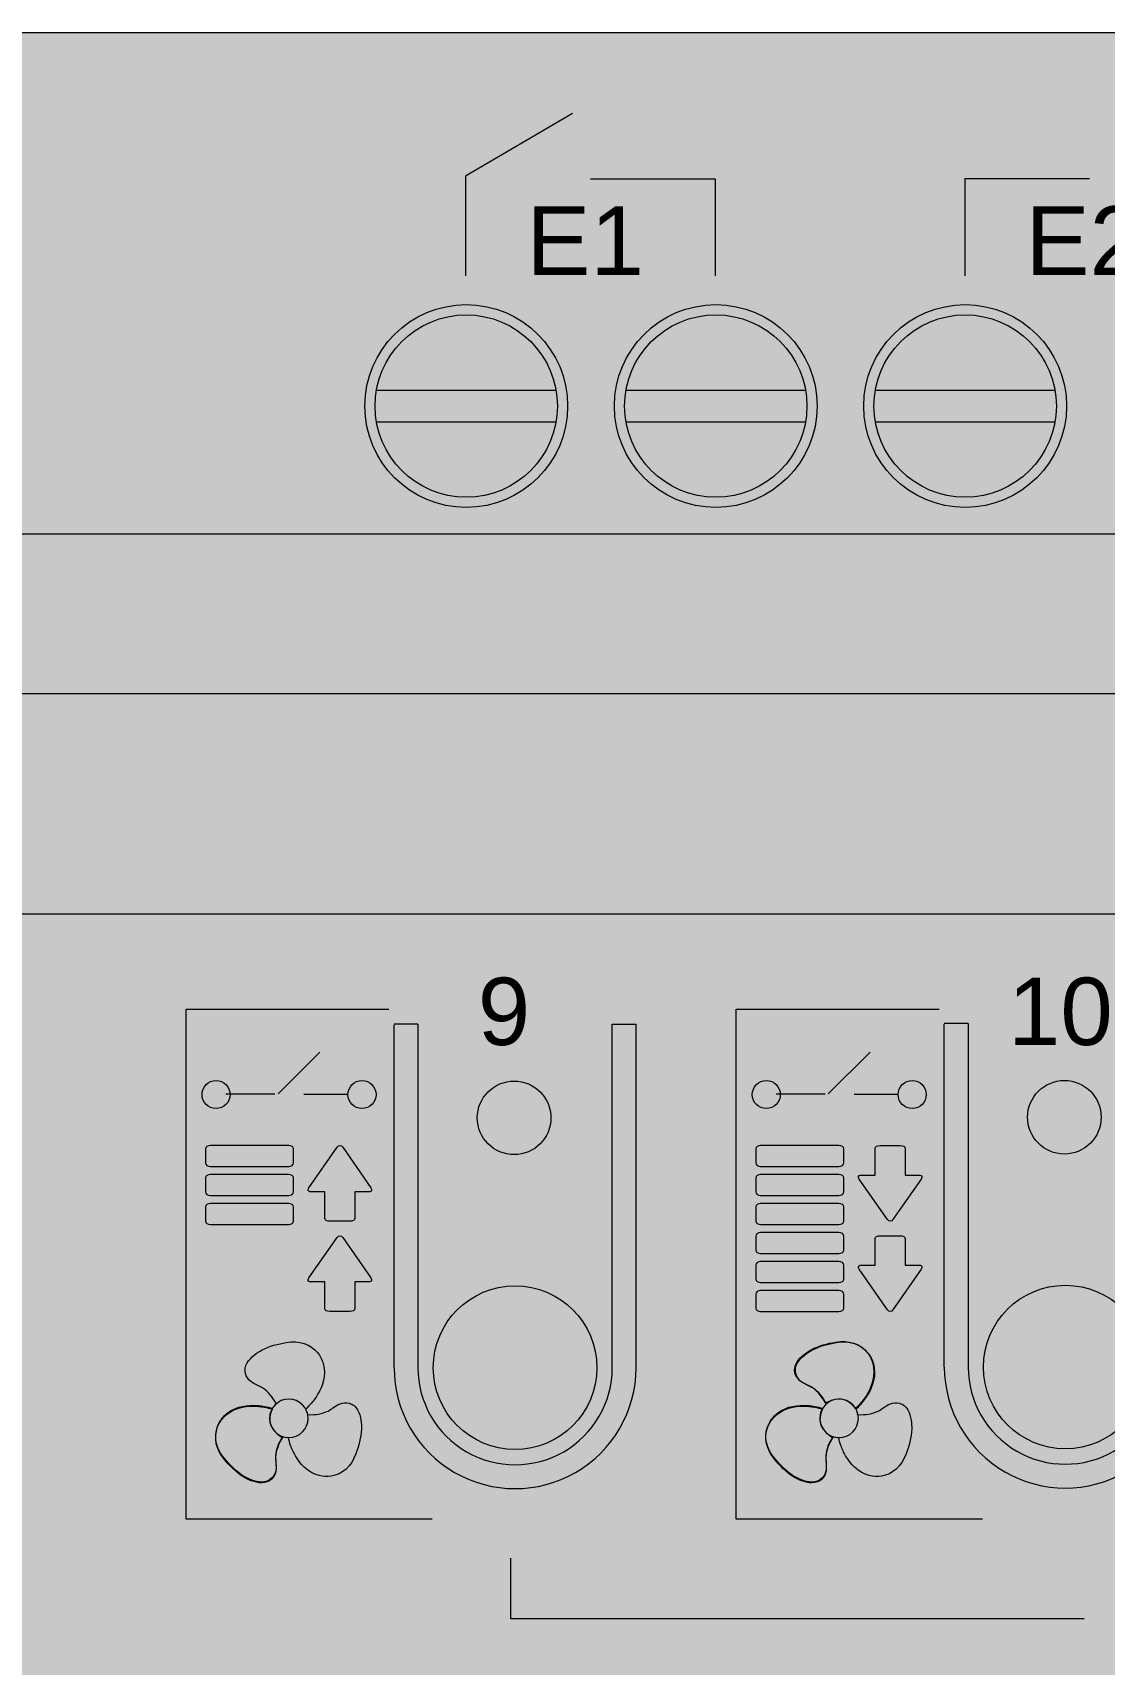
# Model space of a CAD drawing. Header units: millimetres. Extents: x 0 to 212, y 0 to 90.
# Drawn here: x 126.87 to 154.14, y 48.48 to 90 of the extents above; entities that cross this region are included whole.
import ezdxf

# ---------------------------------------------------------------- set-up
doc = ezdxf.new("R2010")
doc.units = ezdxf.units.MM
doc.styles.add('ZENNIO_PRINT', font='arial.ttf')

# ---------------------------------------------------------------- blocks, each defined once
blk = doc.blocks.new('ZENNIO_MAXINBOX_24_COLOURS')
at = {"true_color": 0xd7d9de}
blk.add_hatch(color=254, dxfattribs=at).paths.add_polyline_path([(0, -45), (211.6, -45), (211.6, 45), (0, 45)])
at = {"true_color": 0xcbcdd3}
blk.add_hatch(color=254, dxfattribs=at).paths.add_polyline_path([(9.504, 32.245), (202.283, 32.245), (202.283, 45), (9.504, 45)])
at = {"true_color": 0x5d6365}
h = blk.add_hatch(color=251, dxfattribs=at)
edge = h.paths.add_edge_path()
edge.add_arc((137.902, 35.498), 2.58, 0, 360)
at = {"true_color": 0xb1b8b9}
h = blk.add_hatch(color=253, dxfattribs=at)
edge = h.paths.add_edge_path()
edge.add_arc((137.902, 35.498), 2.32, 0, 360)
at = {"true_color": 0x5d6365}
h = blk.add_hatch(color=251, dxfattribs=at)
edge = h.paths.add_edge_path()
edge.add_arc((144.251, 35.498), 2.58, 0, 360)
at = {"true_color": 0xb1b8b9}
h = blk.add_hatch(color=253, dxfattribs=at)
edge = h.paths.add_edge_path()
edge.add_arc((144.251, 35.498), 2.32, 0, 360)
at = {"true_color": 0x5d6365}
h = blk.add_hatch(color=251, dxfattribs=at)
edge = h.paths.add_edge_path()
edge.add_arc((150.596, 35.498), 2.58, 0, 360)
at = {"true_color": 0xb1b8b9}
h = blk.add_hatch(color=253, dxfattribs=at)
edge = h.paths.add_edge_path()
edge.add_arc((150.596, 35.498), 2.32, 0, 360)
at = {"true_color": 0x494f50}
for points in [[(135.618, 35.095), (140.186, 35.095), (140.186, 35.901), (135.618, 35.901)], [(141.967, 35.095), (146.535, 35.095), (146.535, 35.901), (141.967, 35.901)], [(148.312, 35.095), (152.88, 35.095), (152.88, 35.901), (148.312, 35.901)]]:
    blk.add_hatch(color=251, dxfattribs=at).paths.add_polyline_path(points)
at = {"true_color": 0xb9bcc3}
blk.add_hatch(color=9, dxfattribs=at).paths.add_polyline_path([(9.504, 28.172), (202.283, 28.172), (202.283, 32.245), (9.504, 32.245)])
at = {"true_color": 0xdcdee2}
blk.add_hatch(color=254, dxfattribs=at).paths.add_polyline_path([(0, 22.571), (211.6, 22.571), (211.6, 28.172), (0, 28.172)])
at = {"true_color": 0xe7e8ec}
blk.add_hatch(color=254, dxfattribs=at).paths.add_polyline_path([(0, -22.429), (211.6, -22.429), (211.6, 22.571), (0, 22.571)])
at = {"true_color": 0x223422}
h = blk.add_hatch(color=250, dxfattribs=at)
edge = h.paths.add_edge_path()
edge.add_arc((139.12, 17.383), 0.936, 0, 360)
h = blk.add_hatch(color=250, dxfattribs=at)
edge = h.paths.add_edge_path()
edge.add_arc((153.12, 17.399), 0.936, 0, 360)
at = {"true_color": 0x326927}
h = blk.add_hatch(color=89, dxfattribs=at)
edge = h.paths.add_edge_path()
edge.add_arc((139.3, 17.383), 0.515, 0, 360)
h = blk.add_hatch(color=89, dxfattribs=at)
edge = h.paths.add_edge_path()
edge.add_arc((153.3, 17.399), 0.515, 0, 360)
at = {"true_color": 0xcccfd6}
h = blk.add_hatch(color=254, dxfattribs=at)
edge = h.paths.add_edge_path()
edge.add_arc((139.145, 11.026), 2.081, 0, 360)
at = {"true_color": 0xfafbfd}
h = blk.add_hatch(color=7, dxfattribs=at)
edge = h.paths.add_edge_path()
edge.add_arc((139.145, 11.026), 1.861, 0, 360)
at = {"true_color": 0xcccfd6}
h = blk.add_hatch(color=254, dxfattribs=at)
edge = h.paths.add_edge_path()
edge.add_arc((153.145, 11.042), 2.081, 0, 360)
at = {"true_color": 0xfafbfd}
h = blk.add_hatch(color=7, dxfattribs=at)
edge = h.paths.add_edge_path()
edge.add_arc((153.145, 11.042), 1.861, 0, 360)
at = {"true_color": 0xffffff}
h = blk.add_hatch(color=7, dxfattribs=at)
edge = h.paths.add_edge_path()
edge.add_arc((138.785, 11.376), 1.16, 0, 360)
h = blk.add_hatch(color=7, dxfattribs=at)
edge = h.paths.add_edge_path()
edge.add_arc((152.785, 11.392), 1.16, 0, 360)
blk = doc.blocks.new('ZIO-MB24_ENVOLVENTE')
at = {"color": 250, "lineweight": 18, "true_color": 0x3a3d42}
for p, q in [((0, 45), (211.6, 45)), ((9.504, 32.245), (202.283, 32.245)), ((202.283, 28.172), (9.504, 28.172)), ((211.6, 22.571), (0, 22.571)), ((136.673, 19.768), (136.066, 19.768)), ((136.066, 11.026), (136.066, 19.751)), ((136.673, 19.768), (136.672, 11.026)), ((141.617, 11.026), (141.617, 19.768)), ((141.617, 19.768), (142.223, 19.768)), ((142.223, 11.026), (142.223, 19.768)), ((150.673, 19.784), (150.066, 19.784)), ((150.066, 11.042), (150.066, 19.767)), ((150.673, 19.784), (150.672, 11.042))]:
    blk.add_line(p, q, dxfattribs=at)
for points in [[(135.617, 35.901), (140.187, 35.901)], [(141.966, 35.901), (146.536, 35.901)], [(148.311, 35.901), (152.881, 35.901)], [(135.617, 35.095), (140.187, 35.095)], [(141.966, 35.095), (146.536, 35.095)], [(148.311, 35.095), (152.881, 35.095)]]:
    blk.add_lwpolyline(points, dxfattribs=at)
for centre, radius in [((137.902, 35.498), 2.58), ((137.902, 35.498), 2.32), ((144.251, 35.498), 2.58), ((144.251, 35.498), 2.32), ((150.596, 35.498), 2.58), ((150.596, 35.498), 2.32), ((139.12, 17.383), 0.936), ((153.12, 17.399), 0.936), ((139.145, 11.026), 2.081), ((153.145, 11.042), 2.081)]:
    blk.add_circle(centre, radius, dxfattribs=at)
for centre, radius, start in [((139.145, 11.026), 3.079, 180.0011), ((139.145, 11.026), 2.472, 179.9966), ((153.145, 11.042), 3.079, 180.0011), ((153.145, 11.042), 2.472, 179.9966)]:
    blk.add_arc(centre, radius, start, 0.0011, dxfattribs=at)
blk = doc.blocks.new('ZIO-MB24_SERIGRAFIA')
at = {"lineweight": 15, "true_color": 0x161719}
h = blk.add_hatch(color=250, dxfattribs=at)
h.dxf.hatch_style = 2
h.paths.add_polyline_path([(144.237, 41.637), (143.326, 43.215), (142.414, 41.637)])
h = blk.add_hatch(color=250, dxfattribs=at)
h.dxf.hatch_style = 2
h.paths.add_polyline_path([(152.407, 43.215), (151.495, 41.637), (150.584, 43.215)])
h = blk.add_hatch(color=250, dxfattribs=at)
h.dxf.hatch_style = 1
h.paths.add_polyline_path([(131.892, 17.976, 1), (131.179, 17.976, 1)])
h = blk.add_hatch(color=250, dxfattribs=at)
h.dxf.hatch_style = 1
h.paths.add_polyline_path([(135.606, 17.976, 1), (134.893, 17.976, 1)])
h = blk.add_hatch(color=250, dxfattribs=at)
h.dxf.hatch_style = 1
h.paths.add_polyline_path([(145.892, 17.976, 1), (145.179, 17.976, 1)])
h = blk.add_hatch(color=250, dxfattribs=at)
h.dxf.hatch_style = 1
h.paths.add_polyline_path([(149.606, 17.976, 1), (148.893, 17.976, 1)])
h = blk.add_hatch(color=250, dxfattribs=at)
h.dxf.hatch_style = 2
edge = h.paths.add_edge_path()
edge.add_spline(control_points=[(131.392, 16.68), (131.324, 16.68), (131.267, 16.64), (131.267, 16.592), (131.267, 16.592), (131.267, 16.592), (131.267, 16.592), (131.267, 16.592), (131.267, 16.236), (131.267, 16.236), (131.267, 16.187), (131.324, 16.147), (131.392, 16.147), (131.392, 16.147), (131.392, 16.147), (131.392, 16.147), (131.392, 16.147), (133.386, 16.147), (133.386, 16.147), (133.454, 16.147), (133.511, 16.187), (133.511, 16.236), (133.511, 16.236), (133.511, 16.236), (133.511, 16.236), (133.511, 16.236), (133.511, 16.592), (133.511, 16.592), (133.511, 16.64), (133.454, 16.68), (133.386, 16.68), (133.386, 16.68), (133.386, 16.68), (133.386, 16.68), (133.386, 16.68), (131.392, 16.68), (131.392, 16.68)], knot_values=[0, 0, 0, 0, 1, 1, 1, 2, 2, 2, 3, 3, 3, 4, 4, 4, 5, 5, 5, 6, 6, 6, 7, 7, 7, 8, 8, 8, 9, 9, 9, 10, 10, 10, 11, 11, 11, 12, 12, 12, 12], degree=3, periodic=0)
h = blk.add_hatch(color=250, dxfattribs=at)
h.dxf.hatch_style = 2
edge = h.paths.add_edge_path()
edge.add_spline(control_points=[(135.474, 15.604), (135.474, 15.604), (134.758, 16.638), (134.758, 16.638), (134.719, 16.693), (134.656, 16.693), (134.617, 16.638), (134.617, 16.638), (133.9, 15.604), (133.9, 15.604), (133.865, 15.553), (133.877, 15.51), (133.925, 15.504), (133.925, 15.504), (134.304, 15.504), (134.304, 15.504), (134.304, 15.504), (134.304, 14.821), (134.304, 14.821), (134.304, 14.783), (134.362, 14.751), (134.432, 14.751), (134.432, 14.751), (134.943, 14.751), (134.943, 14.751), (135.013, 14.751), (135.071, 14.783), (135.071, 14.821), (135.071, 14.821), (135.071, 15.504), (135.071, 15.504), (135.071, 15.504), (135.45, 15.504), (135.45, 15.504), (135.498, 15.51), (135.51, 15.553), (135.474, 15.604)], knot_values=[0, 0, 0, 0, 1, 1, 1, 2, 2, 2, 3, 3, 3, 4, 4, 4, 5, 5, 5, 6, 6, 6, 7, 7, 7, 8, 8, 8, 9, 9, 9, 10, 10, 10, 11, 11, 11, 12, 12, 12, 12], degree=3, periodic=0)
h = blk.add_hatch(color=250, dxfattribs=at)
h.dxf.hatch_style = 2
edge = h.paths.add_edge_path()
edge.add_spline(control_points=[(145.392, 16.68), (145.324, 16.68), (145.267, 16.64), (145.267, 16.592), (145.267, 16.592), (145.267, 16.592), (145.267, 16.592), (145.267, 16.592), (145.267, 16.236), (145.267, 16.236), (145.267, 16.187), (145.324, 16.147), (145.392, 16.147), (145.392, 16.147), (145.392, 16.147), (145.392, 16.147), (145.392, 16.147), (147.386, 16.147), (147.386, 16.147), (147.454, 16.147), (147.511, 16.187), (147.511, 16.236), (147.511, 16.236), (147.511, 16.236), (147.511, 16.236), (147.511, 16.236), (147.511, 16.592), (147.511, 16.592), (147.511, 16.64), (147.454, 16.68), (147.386, 16.68), (147.386, 16.68), (147.386, 16.68), (147.386, 16.68), (147.386, 16.68), (145.392, 16.68), (145.392, 16.68)], knot_values=[0, 0, 0, 0, 1, 1, 1, 2, 2, 2, 3, 3, 3, 4, 4, 4, 5, 5, 5, 6, 6, 6, 7, 7, 7, 8, 8, 8, 9, 9, 9, 10, 10, 10, 11, 11, 11, 12, 12, 12, 12], degree=3, periodic=0)
h = blk.add_hatch(color=250, dxfattribs=at)
h.dxf.hatch_style = 2
edge = h.paths.add_edge_path()
edge.add_spline(control_points=[(147.902, 15.827), (147.902, 15.827), (148.619, 14.793), (148.619, 14.793), (148.658, 14.737), (148.721, 14.737), (148.759, 14.793), (148.759, 14.793), (149.477, 15.827), (149.477, 15.827), (149.512, 15.878), (149.5, 15.92), (149.452, 15.926), (149.452, 15.926), (149.072, 15.926), (149.072, 15.926), (149.072, 15.926), (149.072, 16.609), (149.072, 16.609), (149.072, 16.648), (149.015, 16.68), (148.945, 16.68), (148.945, 16.68), (148.434, 16.68), (148.434, 16.68), (148.364, 16.68), (148.306, 16.648), (148.306, 16.609), (148.306, 16.609), (148.306, 15.926), (148.306, 15.926), (148.306, 15.926), (147.927, 15.926), (147.927, 15.926), (147.879, 15.92), (147.867, 15.878), (147.902, 15.827)], knot_values=[0, 0, 0, 0, 1, 1, 1, 2, 2, 2, 3, 3, 3, 4, 4, 4, 5, 5, 5, 6, 6, 6, 7, 7, 7, 8, 8, 8, 9, 9, 9, 10, 10, 10, 11, 11, 11, 12, 12, 12, 12], degree=3, periodic=0)
h = blk.add_hatch(color=250, dxfattribs=at)
h.dxf.hatch_style = 2
edge = h.paths.add_edge_path()
edge.add_spline(control_points=[(131.392, 15.942), (131.324, 15.942), (131.267, 15.902), (131.267, 15.853), (131.267, 15.853), (131.267, 15.853), (131.267, 15.853), (131.267, 15.853), (131.267, 15.498), (131.267, 15.498), (131.267, 15.449), (131.324, 15.409), (131.392, 15.409), (131.392, 15.409), (131.392, 15.409), (131.392, 15.409), (131.392, 15.409), (133.386, 15.409), (133.386, 15.409), (133.454, 15.409), (133.511, 15.449), (133.511, 15.498), (133.511, 15.498), (133.511, 15.498), (133.511, 15.498), (133.511, 15.498), (133.511, 15.853), (133.511, 15.853), (133.511, 15.902), (133.454, 15.942), (133.386, 15.942), (133.386, 15.942), (133.386, 15.942), (133.386, 15.942), (133.386, 15.942), (131.392, 15.942), (131.392, 15.942)], knot_values=[0, 0, 0, 0, 1, 1, 1, 2, 2, 2, 3, 3, 3, 4, 4, 4, 5, 5, 5, 6, 6, 6, 7, 7, 7, 8, 8, 8, 9, 9, 9, 10, 10, 10, 11, 11, 11, 12, 12, 12, 12], degree=3, periodic=0)
h = blk.add_hatch(color=250, dxfattribs=at)
h.dxf.hatch_style = 2
edge = h.paths.add_edge_path()
edge.add_spline(control_points=[(145.392, 15.942), (145.324, 15.942), (145.267, 15.902), (145.267, 15.853), (145.267, 15.853), (145.267, 15.853), (145.267, 15.853), (145.267, 15.853), (145.267, 15.498), (145.267, 15.498), (145.267, 15.449), (145.324, 15.409), (145.392, 15.409), (145.392, 15.409), (145.392, 15.409), (145.392, 15.409), (145.392, 15.409), (147.386, 15.409), (147.386, 15.409), (147.454, 15.409), (147.511, 15.449), (147.511, 15.498), (147.511, 15.498), (147.511, 15.498), (147.511, 15.498), (147.511, 15.498), (147.511, 15.853), (147.511, 15.853), (147.511, 15.902), (147.454, 15.942), (147.386, 15.942), (147.386, 15.942), (147.386, 15.942), (147.386, 15.942), (147.386, 15.942), (145.392, 15.942), (145.392, 15.942)], knot_values=[0, 0, 0, 0, 1, 1, 1, 2, 2, 2, 3, 3, 3, 4, 4, 4, 5, 5, 5, 6, 6, 6, 7, 7, 7, 8, 8, 8, 9, 9, 9, 10, 10, 10, 11, 11, 11, 12, 12, 12, 12], degree=3, periodic=0)
h = blk.add_hatch(color=250, dxfattribs=at)
h.dxf.hatch_style = 2
edge = h.paths.add_edge_path()
edge.add_spline(control_points=[(131.392, 15.203), (131.324, 15.203), (131.267, 15.163), (131.267, 15.115), (131.267, 15.115), (131.267, 15.115), (131.267, 15.115), (131.267, 15.115), (131.267, 14.759), (131.267, 14.759), (131.267, 14.71), (131.324, 14.67), (131.392, 14.67), (131.392, 14.67), (131.392, 14.67), (131.392, 14.67), (131.392, 14.67), (133.386, 14.67), (133.386, 14.67), (133.454, 14.67), (133.511, 14.71), (133.511, 14.759), (133.511, 14.759), (133.511, 14.759), (133.511, 14.759), (133.511, 14.759), (133.511, 15.115), (133.511, 15.115), (133.511, 15.163), (133.454, 15.203), (133.386, 15.203), (133.386, 15.203), (133.386, 15.203), (133.386, 15.203), (133.386, 15.203), (131.392, 15.203), (131.392, 15.203)], knot_values=[0, 0, 0, 0, 1, 1, 1, 2, 2, 2, 3, 3, 3, 4, 4, 4, 5, 5, 5, 6, 6, 6, 7, 7, 7, 8, 8, 8, 9, 9, 9, 10, 10, 10, 11, 11, 11, 12, 12, 12, 12], degree=3, periodic=0)
h = blk.add_hatch(color=250, dxfattribs=at)
h.dxf.hatch_style = 2
edge = h.paths.add_edge_path()
edge.add_spline(control_points=[(145.392, 15.203), (145.324, 15.203), (145.267, 15.163), (145.267, 15.115), (145.267, 15.115), (145.267, 15.115), (145.267, 15.115), (145.267, 15.115), (145.267, 14.759), (145.267, 14.759), (145.267, 14.71), (145.324, 14.67), (145.392, 14.67), (145.392, 14.67), (145.392, 14.67), (145.392, 14.67), (145.392, 14.67), (147.386, 14.67), (147.386, 14.67), (147.454, 14.67), (147.511, 14.71), (147.511, 14.759), (147.511, 14.759), (147.511, 14.759), (147.511, 14.759), (147.511, 14.759), (147.511, 15.115), (147.511, 15.115), (147.511, 15.163), (147.454, 15.203), (147.386, 15.203), (147.386, 15.203), (147.386, 15.203), (147.386, 15.203), (147.386, 15.203), (145.392, 15.203), (145.392, 15.203)], knot_values=[0, 0, 0, 0, 1, 1, 1, 2, 2, 2, 3, 3, 3, 4, 4, 4, 5, 5, 5, 6, 6, 6, 7, 7, 7, 8, 8, 8, 9, 9, 9, 10, 10, 10, 11, 11, 11, 12, 12, 12, 12], degree=3, periodic=0)
h = blk.add_hatch(color=250, dxfattribs=at)
h.dxf.hatch_style = 2
edge = h.paths.add_edge_path()
edge.add_spline(control_points=[(135.474, 13.308), (135.474, 13.308), (134.758, 14.342), (134.758, 14.342), (134.719, 14.398), (134.656, 14.398), (134.617, 14.342), (134.617, 14.342), (133.9, 13.308), (133.9, 13.308), (133.865, 13.257), (133.877, 13.214), (133.925, 13.208), (133.925, 13.208), (134.304, 13.208), (134.304, 13.208), (134.304, 13.208), (134.304, 12.525), (134.304, 12.525), (134.304, 12.486), (134.362, 12.455), (134.432, 12.455), (134.432, 12.455), (134.943, 12.455), (134.943, 12.455), (135.013, 12.455), (135.071, 12.486), (135.071, 12.525), (135.071, 12.525), (135.071, 13.208), (135.071, 13.208), (135.071, 13.208), (135.45, 13.208), (135.45, 13.208), (135.498, 13.214), (135.51, 13.257), (135.474, 13.308)], knot_values=[0, 0, 0, 0, 1, 1, 1, 2, 2, 2, 3, 3, 3, 4, 4, 4, 5, 5, 5, 6, 6, 6, 7, 7, 7, 8, 8, 8, 9, 9, 9, 10, 10, 10, 11, 11, 11, 12, 12, 12, 12], degree=3, periodic=0)
h = blk.add_hatch(color=250, dxfattribs=at)
h.dxf.hatch_style = 2
edge = h.paths.add_edge_path()
edge.add_spline(control_points=[(145.392, 14.465), (145.324, 14.465), (145.267, 14.425), (145.267, 14.376), (145.267, 14.376), (145.267, 14.376), (145.267, 14.376), (145.267, 14.376), (145.267, 14.021), (145.267, 14.021), (145.267, 13.972), (145.324, 13.932), (145.392, 13.932), (145.392, 13.932), (145.392, 13.932), (145.392, 13.932), (145.392, 13.932), (147.386, 13.932), (147.386, 13.932), (147.454, 13.932), (147.511, 13.972), (147.511, 14.021), (147.511, 14.021), (147.511, 14.021), (147.511, 14.021), (147.511, 14.021), (147.511, 14.376), (147.511, 14.376), (147.511, 14.425), (147.454, 14.465), (147.386, 14.465), (147.386, 14.465), (147.386, 14.465), (147.386, 14.465), (147.386, 14.465), (145.392, 14.465), (145.392, 14.465)], knot_values=[0, 0, 0, 0, 1, 1, 1, 2, 2, 2, 3, 3, 3, 4, 4, 4, 5, 5, 5, 6, 6, 6, 7, 7, 7, 8, 8, 8, 9, 9, 9, 10, 10, 10, 11, 11, 11, 12, 12, 12, 12], degree=3, periodic=0)
h = blk.add_hatch(color=250, dxfattribs=at)
h.dxf.hatch_style = 2
edge = h.paths.add_edge_path()
edge.add_spline(control_points=[(147.902, 13.531), (147.902, 13.531), (148.619, 12.496), (148.619, 12.496), (148.658, 12.441), (148.721, 12.441), (148.759, 12.496), (148.759, 12.496), (149.477, 13.531), (149.477, 13.531), (149.512, 13.582), (149.5, 13.624), (149.452, 13.631), (149.452, 13.631), (149.072, 13.631), (149.072, 13.631), (149.072, 13.631), (149.072, 14.313), (149.072, 14.313), (149.072, 14.352), (149.015, 14.384), (148.945, 14.384), (148.945, 14.384), (148.434, 14.384), (148.434, 14.384), (148.364, 14.384), (148.306, 14.352), (148.306, 14.313), (148.306, 14.313), (148.306, 13.631), (148.306, 13.631), (148.306, 13.631), (147.927, 13.631), (147.927, 13.631), (147.879, 13.624), (147.867, 13.582), (147.902, 13.531)], knot_values=[0, 0, 0, 0, 1, 1, 1, 2, 2, 2, 3, 3, 3, 4, 4, 4, 5, 5, 5, 6, 6, 6, 7, 7, 7, 8, 8, 8, 9, 9, 9, 10, 10, 10, 11, 11, 11, 12, 12, 12, 12], degree=3, periodic=0)
h = blk.add_hatch(color=250, dxfattribs=at)
h.dxf.hatch_style = 2
edge = h.paths.add_edge_path()
edge.add_spline(control_points=[(145.392, 13.727), (145.324, 13.727), (145.267, 13.686), (145.267, 13.638), (145.267, 13.638), (145.267, 13.638), (145.267, 13.638), (145.267, 13.638), (145.267, 13.283), (145.267, 13.283), (145.267, 13.234), (145.324, 13.193), (145.392, 13.193), (145.392, 13.193), (145.392, 13.193), (145.392, 13.193), (145.392, 13.193), (147.386, 13.193), (147.386, 13.193), (147.454, 13.193), (147.511, 13.234), (147.511, 13.283), (147.511, 13.283), (147.511, 13.283), (147.511, 13.283), (147.511, 13.283), (147.511, 13.638), (147.511, 13.638), (147.511, 13.686), (147.454, 13.727), (147.386, 13.727), (147.386, 13.727), (147.386, 13.727), (147.386, 13.727), (147.386, 13.727), (145.392, 13.727), (145.392, 13.727)], knot_values=[0, 0, 0, 0, 1, 1, 1, 2, 2, 2, 3, 3, 3, 4, 4, 4, 5, 5, 5, 6, 6, 6, 7, 7, 7, 8, 8, 8, 9, 9, 9, 10, 10, 10, 11, 11, 11, 12, 12, 12, 12], degree=3, periodic=0)
h = blk.add_hatch(color=250, dxfattribs=at)
h.dxf.hatch_style = 2
edge = h.paths.add_edge_path()
edge.add_spline(control_points=[(145.392, 12.988), (145.324, 12.988), (145.267, 12.948), (145.267, 12.9), (145.267, 12.9), (145.267, 12.9), (145.267, 12.9), (145.267, 12.9), (145.267, 12.544), (145.267, 12.544), (145.267, 12.495), (145.324, 12.455), (145.392, 12.455), (145.392, 12.455), (145.392, 12.455), (145.392, 12.455), (145.392, 12.455), (147.386, 12.455), (147.386, 12.455), (147.454, 12.455), (147.511, 12.495), (147.511, 12.544), (147.511, 12.544), (147.511, 12.544), (147.511, 12.544), (147.511, 12.544), (147.511, 12.9), (147.511, 12.9), (147.511, 12.948), (147.454, 12.988), (147.386, 12.988), (147.386, 12.988), (147.386, 12.988), (147.386, 12.988), (147.386, 12.988), (145.392, 12.988), (145.392, 12.988)], knot_values=[0, 0, 0, 0, 1, 1, 1, 2, 2, 2, 3, 3, 3, 4, 4, 4, 5, 5, 5, 6, 6, 6, 7, 7, 7, 8, 8, 8, 9, 9, 9, 10, 10, 10, 11, 11, 11, 12, 12, 12, 12], degree=3, periodic=0)
h = blk.add_hatch(color=250, dxfattribs=at)
h.dxf.hatch_style = 2
edge = h.paths.add_edge_path()
edge.add_spline(control_points=[(147.042, 10.121), (146.961, 10.286), (146.843, 10.428), (146.71, 10.516), (146.671, 10.542), (146.626, 10.563), (146.578, 10.585), (146.453, 10.645), (146.312, 10.711), (146.266, 10.888), (146.244, 10.976), (146.259, 11.066), (146.311, 11.156), (146.4, 11.311), (146.579, 11.426), (146.677, 11.481), (146.872, 11.588), (147.1, 11.641), (147.299, 11.675), (147.631, 11.735), (147.925, 11.64), (148.105, 11.414), (148.165, 11.337), (148.216, 11.237), (148.244, 11.139), (148.329, 10.838), (148.219, 10.553), (148.111, 10.366), (148.064, 10.284), (148.007, 10.205), (147.943, 10.13), (147.896, 10.075), (147.85, 10.026), (147.805, 9.984), (147.805, 9.984), (147.661, 10.21), (147.435, 10.224), (147.233, 10.237), (147.042, 10.121), (147.042, 10.121)], knot_values=[0, 0, 0, 0, 1, 1, 1, 2, 2, 2, 3, 3, 3, 4, 4, 4, 5, 5, 5, 6, 6, 6, 7, 7, 7, 8, 8, 8, 9, 9, 9, 10, 10, 10, 11, 11, 11, 12, 12, 12, 13, 13, 13, 13], degree=3, periodic=0)
h = blk.add_hatch(color=250, dxfattribs=at)
h.dxf.hatch_style = 2
edge = h.paths.add_edge_path()
edge.add_spline(control_points=[(133.228, 9.245), (133.125, 9.093), (133.061, 8.918), (133.051, 8.76), (133.048, 8.713), (133.053, 8.664), (133.057, 8.611), (133.068, 8.473), (133.082, 8.318), (132.951, 8.189), (132.886, 8.126), (132.8, 8.094), (132.697, 8.094), (132.518, 8.094), (132.328, 8.191), (132.232, 8.249), (132.042, 8.364), (131.882, 8.535), (131.753, 8.691), (131.535, 8.948), (131.47, 9.25), (131.577, 9.519), (131.612, 9.609), (131.674, 9.703), (131.745, 9.777), (131.963, 10.001), (132.265, 10.048), (132.481, 10.048), (132.576, 10.048), (132.672, 10.039), (132.769, 10.021), (132.84, 10.007), (132.905, 9.991), (132.965, 9.974), (132.965, 9.974), (132.841, 9.736), (132.941, 9.534), (133.032, 9.352), (133.228, 9.245), (133.228, 9.245)], knot_values=[0, 0, 0, 0, 1, 1, 1, 2, 2, 2, 3, 3, 3, 4, 4, 4, 5, 5, 5, 6, 6, 6, 7, 7, 7, 8, 8, 8, 9, 9, 9, 10, 10, 10, 11, 11, 11, 12, 12, 12, 13, 13, 13, 13], degree=3, periodic=0)
h = blk.add_hatch(color=250, dxfattribs=at)
h.dxf.hatch_style = 2
edge = h.paths.add_edge_path()
edge.add_spline(control_points=[(147.228, 9.245), (147.125, 9.093), (147.061, 8.918), (147.051, 8.76), (147.048, 8.713), (147.053, 8.664), (147.057, 8.611), (147.068, 8.473), (147.082, 8.318), (146.951, 8.189), (146.886, 8.126), (146.8, 8.094), (146.697, 8.094), (146.518, 8.094), (146.328, 8.191), (146.232, 8.249), (146.042, 8.364), (145.882, 8.535), (145.753, 8.691), (145.535, 8.948), (145.47, 9.25), (145.577, 9.519), (145.612, 9.609), (145.674, 9.703), (145.745, 9.777), (145.963, 10.001), (146.265, 10.048), (146.481, 10.048), (146.576, 10.048), (146.672, 10.039), (146.769, 10.021), (146.84, 10.007), (146.905, 9.991), (146.965, 9.974), (146.965, 9.974), (146.841, 9.736), (146.941, 9.534), (147.032, 9.352), (147.228, 9.245), (147.228, 9.245)], knot_values=[0, 0, 0, 0, 1, 1, 1, 2, 2, 2, 3, 3, 3, 4, 4, 4, 5, 5, 5, 6, 6, 6, 7, 7, 7, 8, 8, 8, 9, 9, 9, 10, 10, 10, 11, 11, 11, 12, 12, 12, 13, 13, 13, 13], degree=3, periodic=0)
at = {"color": 250, "lineweight": 15, "true_color": 0x161719}
for p, q in [((140.602, 42.944), (137.886, 41.346)), ((137.886, 41.346), (137.886, 38.808)), ((141.061, 41.283), (144.237, 41.283)), ((144.237, 41.283), (144.237, 38.808)), ((153.759, 41.283), (150.584, 41.283)), ((150.584, 41.283), (150.584, 38.808)), ((130.772, 7.172), (130.772, 20.149)), ((130.772, 20.149), (135.934, 20.149)), ((144.772, 7.172), (144.772, 20.149)), ((144.772, 20.149), (149.934, 20.149)), ((134.175, 19.059), (133.114, 17.998)), ((148.175, 19.059), (147.114, 17.998)), ((133.036, 17.985), (131.786, 17.985)), ((134.893, 17.976), (133.769, 17.976)), ((147.036, 17.985), (145.786, 17.985)), ((148.893, 17.976), (147.769, 17.976)), ((133.061, 10.11), (133.061, 10.11)), ((147.061, 10.11), (147.061, 10.11)), ((133.875, 9.833), (133.875, 9.833)), ((137.034, 7.172), (130.772, 7.172)), ((151.034, 7.172), (144.772, 7.172)), ((139.038, 4.635), (139.038, 6.177)), ((153.628, 4.635), (139.038, 4.635))]:
    blk.add_line(p, q, dxfattribs=at)
for centre in [(131.536, 17.976), (135.249, 17.976), (145.536, 17.976), (149.249, 17.976)]:
    blk.add_circle(centre, 0.357, dxfattribs=at)
for points in [[(131.392, 16.68), (131.324, 16.68), (131.267, 16.64), (131.267, 16.592)], [(133.386, 16.68), (133.386, 16.68), (131.392, 16.68), (131.392, 16.68)], [(133.511, 16.592), (133.511, 16.64), (133.454, 16.68), (133.386, 16.68)], [(145.392, 16.68), (145.324, 16.68), (145.267, 16.64), (145.267, 16.592)], [(147.386, 16.68), (147.386, 16.68), (145.392, 16.68), (145.392, 16.68)], [(147.511, 16.592), (147.511, 16.64), (147.454, 16.68), (147.386, 16.68)], [(131.267, 16.592), (131.267, 16.592), (131.267, 16.236), (131.267, 16.236)], [(131.267, 16.236), (131.267, 16.187), (131.324, 16.147), (131.392, 16.147)], [(133.386, 16.147), (133.454, 16.147), (133.511, 16.187), (133.511, 16.236)], [(133.511, 16.236), (133.511, 16.236), (133.511, 16.592), (133.511, 16.592)], [(145.267, 16.592), (145.267, 16.592), (145.267, 16.236), (145.267, 16.236)], [(145.267, 16.236), (145.267, 16.187), (145.324, 16.147), (145.392, 16.147)], [(147.386, 16.147), (147.454, 16.147), (147.511, 16.187), (147.511, 16.236)], [(147.511, 16.236), (147.511, 16.236), (147.511, 16.592), (147.511, 16.592)], [(131.392, 15.942), (131.324, 15.942), (131.267, 15.902), (131.267, 15.853)], [(131.267, 15.853), (131.267, 15.853), (131.267, 15.498), (131.267, 15.498)], [(131.392, 16.147), (131.392, 16.147), (133.386, 16.147), (133.386, 16.147)], [(133.386, 15.942), (133.386, 15.942), (131.392, 15.942), (131.392, 15.942)], [(133.511, 15.853), (133.511, 15.902), (133.454, 15.942), (133.386, 15.942)], [(133.511, 15.498), (133.511, 15.498), (133.511, 15.853), (133.511, 15.853)], [(145.392, 15.942), (145.324, 15.942), (145.267, 15.902), (145.267, 15.853)], [(145.267, 15.853), (145.267, 15.853), (145.267, 15.498), (145.267, 15.498)], [(145.392, 16.147), (145.392, 16.147), (147.386, 16.147), (147.386, 16.147)], [(147.386, 15.942), (147.386, 15.942), (145.392, 15.942), (145.392, 15.942)], [(147.511, 15.853), (147.511, 15.902), (147.454, 15.942), (147.386, 15.942)], [(147.511, 15.498), (147.511, 15.498), (147.511, 15.853), (147.511, 15.853)], [(131.267, 15.498), (131.267, 15.449), (131.324, 15.409), (131.392, 15.409)], [(131.392, 15.409), (131.392, 15.409), (133.386, 15.409), (133.386, 15.409)], [(133.386, 15.409), (133.454, 15.409), (133.511, 15.449), (133.511, 15.498)], [(145.267, 15.498), (145.267, 15.449), (145.324, 15.409), (145.392, 15.409)], [(145.392, 15.409), (145.392, 15.409), (147.386, 15.409), (147.386, 15.409)], [(147.386, 15.409), (147.454, 15.409), (147.511, 15.449), (147.511, 15.498)], [(131.392, 15.203), (131.324, 15.203), (131.267, 15.163), (131.267, 15.115)], [(131.267, 15.115), (131.267, 15.115), (131.267, 14.759), (131.267, 14.759)], [(133.386, 15.203), (133.386, 15.203), (131.392, 15.203), (131.392, 15.203)], [(133.511, 15.115), (133.511, 15.163), (133.454, 15.203), (133.386, 15.203)], [(133.511, 14.759), (133.511, 14.759), (133.511, 15.115), (133.511, 15.115)], [(145.392, 15.203), (145.324, 15.203), (145.267, 15.163), (145.267, 15.115)], [(145.267, 15.115), (145.267, 15.115), (145.267, 14.759), (145.267, 14.759)], [(147.386, 15.203), (147.386, 15.203), (145.392, 15.203), (145.392, 15.203)], [(147.511, 15.115), (147.511, 15.163), (147.454, 15.203), (147.386, 15.203)], [(147.511, 14.759), (147.511, 14.759), (147.511, 15.115), (147.511, 15.115)], [(131.267, 14.759), (131.267, 14.71), (131.324, 14.67), (131.392, 14.67)], [(131.392, 14.67), (131.392, 14.67), (133.386, 14.67), (133.386, 14.67)], [(133.386, 14.67), (133.454, 14.67), (133.511, 14.71), (133.511, 14.759)], [(145.267, 14.759), (145.267, 14.71), (145.324, 14.67), (145.392, 14.67)], [(145.392, 14.67), (145.392, 14.67), (147.386, 14.67), (147.386, 14.67)], [(147.386, 14.67), (147.454, 14.67), (147.511, 14.71), (147.511, 14.759)], [(145.392, 14.465), (145.324, 14.465), (145.267, 14.425), (145.267, 14.376)], [(145.267, 14.376), (145.267, 14.376), (145.267, 14.021), (145.267, 14.021)], [(147.386, 14.465), (147.386, 14.465), (145.392, 14.465), (145.392, 14.465)], [(147.511, 14.376), (147.511, 14.425), (147.454, 14.465), (147.386, 14.465)], [(147.511, 14.021), (147.511, 14.021), (147.511, 14.376), (147.511, 14.376)], [(145.267, 14.021), (145.267, 13.972), (145.324, 13.932), (145.392, 13.932)], [(145.392, 13.727), (145.324, 13.727), (145.267, 13.686), (145.267, 13.638)], [(145.392, 13.932), (145.392, 13.932), (147.386, 13.932), (147.386, 13.932)], [(147.386, 13.727), (147.386, 13.727), (145.392, 13.727), (145.392, 13.727)], [(147.386, 13.932), (147.454, 13.932), (147.511, 13.972), (147.511, 14.021)], [(147.511, 13.638), (147.511, 13.686), (147.454, 13.727), (147.386, 13.727)], [(145.267, 13.638), (145.267, 13.638), (145.267, 13.283), (145.267, 13.283)], [(147.511, 13.283), (147.511, 13.283), (147.511, 13.638), (147.511, 13.638)], [(145.267, 13.283), (145.267, 13.234), (145.324, 13.193), (145.392, 13.193)], [(145.392, 12.988), (145.324, 12.988), (145.267, 12.948), (145.267, 12.9)], [(145.267, 12.9), (145.267, 12.9), (145.267, 12.544), (145.267, 12.544)], [(145.392, 13.193), (145.392, 13.193), (147.386, 13.193), (147.386, 13.193)], [(147.386, 12.988), (147.386, 12.988), (145.392, 12.988), (145.392, 12.988)], [(147.386, 13.193), (147.454, 13.193), (147.511, 13.234), (147.511, 13.283)], [(147.511, 12.9), (147.511, 12.948), (147.454, 12.988), (147.386, 12.988)], [(147.511, 12.544), (147.511, 12.544), (147.511, 12.9), (147.511, 12.9)], [(145.267, 12.544), (145.267, 12.495), (145.324, 12.455), (145.392, 12.455)], [(147.386, 12.455), (147.454, 12.455), (147.511, 12.495), (147.511, 12.544)], [(145.392, 12.455), (145.392, 12.455), (147.386, 12.455), (147.386, 12.455)], [(146.677, 11.481), (146.872, 11.588), (147.1, 11.641), (147.299, 11.675)], [(147.299, 11.675), (147.631, 11.735), (147.925, 11.64), (148.105, 11.414)], [(146.311, 11.156), (146.4, 11.311), (146.579, 11.426), (146.677, 11.481)], [(148.105, 11.414), (148.165, 11.337), (148.216, 11.237), (148.244, 11.139)], [(146.266, 10.888), (146.244, 10.976), (146.259, 11.066), (146.311, 11.156)], [(146.578, 10.585), (146.453, 10.645), (146.312, 10.711), (146.266, 10.888)], [(148.244, 11.139), (148.329, 10.838), (148.219, 10.553), (148.111, 10.366)], [(146.71, 10.516), (146.671, 10.542), (146.626, 10.563), (146.578, 10.585)], [(147.042, 10.121), (146.961, 10.286), (146.843, 10.428), (146.71, 10.516)], [(132.769, 10.021), (132.84, 10.007), (132.905, 9.991), (132.965, 9.974)], [(132.965, 9.974), (132.965, 9.974), (132.841, 9.736), (132.941, 9.534)], [(146.769, 10.021), (146.84, 10.007), (146.905, 9.991), (146.965, 9.974)], [(146.965, 9.974), (146.965, 9.974), (146.841, 9.736), (146.941, 9.534)], [(147.435, 10.224), (147.233, 10.237), (147.042, 10.121), (147.042, 10.121)], [(147.805, 9.984), (147.805, 9.984), (147.661, 10.21), (147.435, 10.224)], [(147.943, 10.13), (147.896, 10.075), (147.85, 10.026), (147.805, 9.984)], [(148.111, 10.366), (148.064, 10.284), (148.007, 10.205), (147.943, 10.13)], [(131.577, 9.519), (131.612, 9.609), (131.674, 9.703), (131.745, 9.777)], [(145.577, 9.519), (145.612, 9.609), (145.674, 9.703), (145.745, 9.777)], [(131.753, 8.691), (131.535, 8.948), (131.47, 9.25), (131.577, 9.519)], [(132.941, 9.534), (133.032, 9.352), (133.228, 9.245), (133.228, 9.245)], [(133.228, 9.245), (133.125, 9.093), (133.061, 8.918), (133.051, 8.76)], [(145.753, 8.691), (145.535, 8.948), (145.47, 9.25), (145.577, 9.519)], [(146.941, 9.534), (147.032, 9.352), (147.228, 9.245), (147.228, 9.245)], [(147.228, 9.245), (147.125, 9.093), (147.061, 8.918), (147.051, 8.76)], [(133.051, 8.76), (133.048, 8.713), (133.053, 8.664), (133.057, 8.611)], [(147.051, 8.76), (147.048, 8.713), (147.053, 8.664), (147.057, 8.611)], [(132.232, 8.249), (132.042, 8.364), (131.882, 8.535), (131.753, 8.691)], [(133.057, 8.611), (133.068, 8.473), (133.082, 8.318), (132.951, 8.189)], [(146.232, 8.249), (146.042, 8.364), (145.882, 8.535), (145.753, 8.691)], [(147.057, 8.611), (147.068, 8.473), (147.082, 8.318), (146.951, 8.189)]]:
    blk.add_open_spline(points, degree=3, dxfattribs=at)
for points, knots in [([(135.474, 15.604), (135.474, 15.604), (134.758, 16.638), (134.758, 16.638), (134.719, 16.693), (134.656, 16.693), (134.617, 16.638), (134.617, 16.638), (133.9, 15.604), (133.9, 15.604), (133.865, 15.553), (133.877, 15.51), (133.925, 15.504), (133.925, 15.504), (134.304, 15.504), (134.304, 15.504), (134.304, 15.504), (134.304, 14.821), (134.304, 14.821), (134.304, 14.783), (134.362, 14.751), (134.432, 14.751), (134.432, 14.751), (134.943, 14.751), (134.943, 14.751), (135.013, 14.751), (135.071, 14.783), (135.071, 14.821), (135.071, 14.821), (135.071, 15.504), (135.071, 15.504), (135.071, 15.504), (135.45, 15.504), (135.45, 15.504), (135.498, 15.51), (135.51, 15.553), (135.474, 15.604)], [0, 0, 0, 0, 1, 1, 1, 2, 2, 2, 3, 3, 3, 4, 4, 4, 5, 5, 5, 6, 6, 6, 7, 7, 7, 8, 8, 8, 9, 9, 9, 10, 10, 10, 11, 11, 11, 12, 12, 12, 12]), ([(147.902, 15.827), (147.902, 15.827), (148.619, 14.793), (148.619, 14.793), (148.658, 14.737), (148.721, 14.737), (148.759, 14.793), (148.759, 14.793), (149.477, 15.827), (149.477, 15.827), (149.512, 15.878), (149.5, 15.92), (149.452, 15.926), (149.452, 15.926), (149.072, 15.926), (149.072, 15.926), (149.072, 15.926), (149.072, 16.609), (149.072, 16.609), (149.072, 16.648), (149.015, 16.68), (148.945, 16.68), (148.945, 16.68), (148.434, 16.68), (148.434, 16.68), (148.364, 16.68), (148.306, 16.648), (148.306, 16.609), (148.306, 16.609), (148.306, 15.926), (148.306, 15.926), (148.306, 15.926), (147.927, 15.926), (147.927, 15.926), (147.879, 15.92), (147.867, 15.878), (147.902, 15.827)], [0, 0, 0, 0, 1, 1, 1, 2, 2, 2, 3, 3, 3, 4, 4, 4, 5, 5, 5, 6, 6, 6, 7, 7, 7, 8, 8, 8, 9, 9, 9, 10, 10, 10, 11, 11, 11, 12, 12, 12, 12]), ([(135.474, 13.308), (135.474, 13.308), (134.758, 14.342), (134.758, 14.342), (134.719, 14.398), (134.656, 14.398), (134.617, 14.342), (134.617, 14.342), (133.9, 13.308), (133.9, 13.308), (133.865, 13.257), (133.877, 13.214), (133.925, 13.208), (133.925, 13.208), (134.304, 13.208), (134.304, 13.208), (134.304, 13.208), (134.304, 12.525), (134.304, 12.525), (134.304, 12.486), (134.362, 12.455), (134.432, 12.455), (134.432, 12.455), (134.943, 12.455), (134.943, 12.455), (135.013, 12.455), (135.071, 12.486), (135.071, 12.525), (135.071, 12.525), (135.071, 13.208), (135.071, 13.208), (135.071, 13.208), (135.45, 13.208), (135.45, 13.208), (135.498, 13.214), (135.51, 13.257), (135.474, 13.308)], [0, 0, 0, 0, 1, 1, 1, 2, 2, 2, 3, 3, 3, 4, 4, 4, 5, 5, 5, 6, 6, 6, 7, 7, 7, 8, 8, 8, 9, 9, 9, 10, 10, 10, 11, 11, 11, 12, 12, 12, 12]), ([(147.902, 13.531), (147.902, 13.531), (148.619, 12.496), (148.619, 12.496), (148.658, 12.441), (148.721, 12.441), (148.759, 12.496), (148.759, 12.496), (149.477, 13.531), (149.477, 13.531), (149.512, 13.582), (149.5, 13.624), (149.452, 13.631), (149.452, 13.631), (149.072, 13.631), (149.072, 13.631), (149.072, 13.631), (149.072, 14.313), (149.072, 14.313), (149.072, 14.352), (149.015, 14.384), (148.945, 14.384), (148.945, 14.384), (148.434, 14.384), (148.434, 14.384), (148.364, 14.384), (148.306, 14.352), (148.306, 14.313), (148.306, 14.313), (148.306, 13.631), (148.306, 13.631), (148.306, 13.631), (147.927, 13.631), (147.927, 13.631), (147.879, 13.624), (147.867, 13.582), (147.902, 13.531)], [0, 0, 0, 0, 1, 1, 1, 2, 2, 2, 3, 3, 3, 4, 4, 4, 5, 5, 5, 6, 6, 6, 7, 7, 7, 8, 8, 8, 9, 9, 9, 10, 10, 10, 11, 11, 11, 12, 12, 12, 12]), ([(133.061, 10.11), (132.981, 10.276), (132.86, 10.419), (132.728, 10.506), (132.689, 10.532), (132.643, 10.553), (132.596, 10.575), (132.471, 10.634), (132.328, 10.7), (132.285, 10.877), (132.262, 10.966), (132.278, 11.056), (132.328, 11.145), (132.419, 11.301), (132.597, 11.416), (132.696, 11.471), (132.89, 11.578), (133.119, 11.63), (133.317, 11.666), (133.649, 11.726), (133.944, 11.63), (134.123, 11.404), (134.183, 11.327), (134.234, 11.228), (134.262, 11.129), (134.347, 10.827), (134.237, 10.542), (134.129, 10.356), (134.082, 10.273), (134.025, 10.194), (133.962, 10.12), (133.913, 10.065), (133.868, 10.017), (133.823, 9.974)], [0, 0, 0, 0, 1, 1, 1, 2, 2, 2, 3, 3, 3, 4, 4, 4, 5, 5, 5, 6, 6, 6, 7, 7, 7, 8, 8, 8, 9, 9, 9, 10, 10, 10, 11, 11, 11, 11]), ([(147.061, 10.11), (146.981, 10.276), (146.86, 10.419), (146.728, 10.506), (146.689, 10.532), (146.643, 10.553), (146.596, 10.575), (146.471, 10.634), (146.328, 10.7), (146.286, 10.877), (146.262, 10.966), (146.278, 11.056), (146.328, 11.145), (146.419, 11.301), (146.597, 11.416), (146.696, 11.471), (146.89, 11.578), (147.119, 11.63), (147.317, 11.666), (147.649, 11.726), (147.944, 11.63), (148.123, 11.404), (148.183, 11.327), (148.234, 11.228), (148.262, 11.129), (148.347, 10.827), (148.237, 10.542), (148.129, 10.356), (148.082, 10.273), (148.025, 10.194), (147.962, 10.12), (147.913, 10.065), (147.868, 10.017), (147.823, 9.974)], [0, 0, 0, 0, 1, 1, 1, 2, 2, 2, 3, 3, 3, 4, 4, 4, 5, 5, 5, 6, 6, 6, 7, 7, 7, 8, 8, 8, 9, 9, 9, 10, 10, 10, 11, 11, 11, 11]), ([(133.228, 9.266), (133.125, 9.113), (133.061, 8.938), (133.051, 8.78), (133.048, 8.734), (133.053, 8.683), (133.057, 8.631), (133.068, 8.493), (133.082, 8.337), (132.951, 8.21), (132.886, 8.145), (132.8, 8.114), (132.697, 8.114), (132.518, 8.114), (132.328, 8.212), (132.232, 8.269), (132.042, 8.384), (131.882, 8.556), (131.753, 8.711), (131.535, 8.968), (131.47, 9.271), (131.577, 9.539), (131.612, 9.63), (131.674, 9.723), (131.745, 9.797), (131.963, 10.022), (132.265, 10.068), (132.481, 10.068), (132.576, 10.068), (132.672, 10.059), (132.769, 10.041), (132.84, 10.027), (132.905, 10.011), (132.965, 9.995)], [0, 0, 0, 0, 1, 1, 1, 2, 2, 2, 3, 3, 3, 4, 4, 4, 5, 5, 5, 6, 6, 6, 7, 7, 7, 8, 8, 8, 9, 9, 9, 10, 10, 10, 11, 11, 11, 11]), ([(131.745, 9.777), (131.963, 10.001), (132.265, 10.048), (132.481, 10.048), (132.576, 10.048), (132.672, 10.039), (132.769, 10.021)], [8, 8, 8, 8, 9, 9, 9, 10, 10, 10, 10]), ([(133.878, 9.735), (133.878, 9.465), (133.659, 9.246), (133.388, 9.246), (133.117, 9.246), (132.897, 9.465), (132.897, 9.735), (132.897, 10.008), (133.117, 10.226), (133.388, 10.226), (133.659, 10.226), (133.878, 10.008), (133.878, 9.735)], [0, 0, 0, 0, 1, 1, 1, 2, 2, 2, 3, 3, 3, 4, 4, 4, 4]), ([(133.875, 9.833), (134.059, 9.819), (134.243, 9.852), (134.385, 9.923), (134.426, 9.944), (134.468, 9.973), (134.51, 10.003), (134.624, 10.081), (134.753, 10.171), (134.928, 10.12), (135.016, 10.097), (135.086, 10.038), (135.138, 9.949), (135.227, 9.794), (135.238, 9.582), (135.236, 9.469), (135.232, 9.247), (135.162, 9.022), (135.094, 8.833), (134.98, 8.515), (134.75, 8.307), (134.465, 8.266), (134.368, 8.251), (134.256, 8.258), (134.157, 8.283), (133.854, 8.36), (133.662, 8.598), (133.554, 8.784), (133.507, 8.867), (133.467, 8.955), (133.434, 9.049), (133.41, 9.117), (133.391, 9.18), (133.376, 9.241)], [0, 0, 0, 0, 1, 1, 1, 2, 2, 2, 3, 3, 3, 4, 4, 4, 5, 5, 5, 6, 6, 6, 7, 7, 7, 8, 8, 8, 9, 9, 9, 10, 10, 10, 11, 11, 11, 11]), ([(147.228, 9.266), (147.125, 9.113), (147.061, 8.938), (147.051, 8.78), (147.048, 8.734), (147.053, 8.683), (147.057, 8.631), (147.068, 8.493), (147.082, 8.337), (146.951, 8.21), (146.886, 8.145), (146.8, 8.114), (146.697, 8.114), (146.518, 8.114), (146.328, 8.212), (146.232, 8.269), (146.042, 8.384), (145.882, 8.556), (145.753, 8.711), (145.535, 8.968), (145.47, 9.271), (145.577, 9.539), (145.612, 9.63), (145.674, 9.723), (145.745, 9.797), (145.963, 10.022), (146.265, 10.068), (146.481, 10.068), (146.576, 10.068), (146.672, 10.059), (146.769, 10.041), (146.84, 10.027), (146.905, 10.011), (146.965, 9.995)], [0, 0, 0, 0, 1, 1, 1, 2, 2, 2, 3, 3, 3, 4, 4, 4, 5, 5, 5, 6, 6, 6, 7, 7, 7, 8, 8, 8, 9, 9, 9, 10, 10, 10, 11, 11, 11, 11]), ([(145.745, 9.777), (145.963, 10.001), (146.265, 10.048), (146.481, 10.048), (146.576, 10.048), (146.672, 10.039), (146.769, 10.021)], [8, 8, 8, 8, 9, 9, 9, 10, 10, 10, 10]), ([(147.879, 9.735), (147.879, 9.465), (147.659, 9.246), (147.388, 9.246), (147.117, 9.246), (146.897, 9.465), (146.897, 9.735), (146.897, 10.008), (147.117, 10.226), (147.388, 10.226), (147.659, 10.226), (147.879, 10.008), (147.879, 9.735)], [0, 0, 0, 0, 1, 1, 1, 2, 2, 2, 3, 3, 3, 4, 4, 4, 4]), ([(147.875, 9.833), (148.059, 9.819), (148.243, 9.852), (148.385, 9.923), (148.426, 9.944), (148.468, 9.973), (148.511, 10.003), (148.624, 10.081), (148.753, 10.171), (148.928, 10.12), (149.016, 10.097), (149.086, 10.038), (149.138, 9.949), (149.227, 9.794), (149.238, 9.582), (149.236, 9.469), (149.232, 9.247), (149.162, 9.022), (149.094, 8.833), (148.98, 8.515), (148.75, 8.307), (148.465, 8.266), (148.368, 8.251), (148.256, 8.258), (148.157, 8.283), (147.854, 8.36), (147.662, 8.598), (147.554, 8.784), (147.507, 8.867), (147.467, 8.955), (147.434, 9.049), (147.41, 9.117), (147.391, 9.18), (147.376, 9.241)], [0, 0, 0, 0, 1, 1, 1, 2, 2, 2, 3, 3, 3, 4, 4, 4, 5, 5, 5, 6, 6, 6, 7, 7, 7, 8, 8, 8, 9, 9, 9, 10, 10, 10, 11, 11, 11, 11]), ([(132.951, 8.189), (132.886, 8.126), (132.8, 8.094), (132.697, 8.094), (132.518, 8.094), (132.328, 8.191), (132.232, 8.249)], [3, 3, 3, 3, 4, 4, 4, 5, 5, 5, 5]), ([(146.951, 8.189), (146.886, 8.126), (146.8, 8.094), (146.697, 8.094), (146.518, 8.094), (146.328, 8.191), (146.232, 8.249)], [3, 3, 3, 3, 4, 4, 4, 5, 5, 5, 5])]:
    blk.add_open_spline(points, degree=3, knots=knots, dxfattribs=at)
at = {"color": 250, "lineweight": 15, "true_color": 0x161719, "style": 'ZENNIO_PRINT'}
for s, height, p in [('E1', 1.7525, (139.43, 38.831)), ('E2', 1.7525, (152.129, 38.831)), ('9', 1.714, (138.197, 19.237)), ('10', 1.7143, (151.688, 19.237))]:
    blk.add_text(s, height=height, dxfattribs=at).set_placement(p)
blk = doc.blocks.new('ZENNIO_MAXINBOX_24_FRONT')
blk.add_blockref('ZENNIO_MAXINBOX_24_COLOURS', (0, 45))
at = {"color": 0}
for name in ['ZIO-MB24_ENVOLVENTE', 'ZIO-MB24_SERIGRAFIA']:
    blk.add_blockref(name, (0, 45), dxfattribs=at)

msp = doc.modelspace()

# ---------------------------------------------------------------- block references
msp.add_blockref('ZENNIO_MAXINBOX_24_FRONT', (0, 0))

doc.saveas('drawing.dxf')
